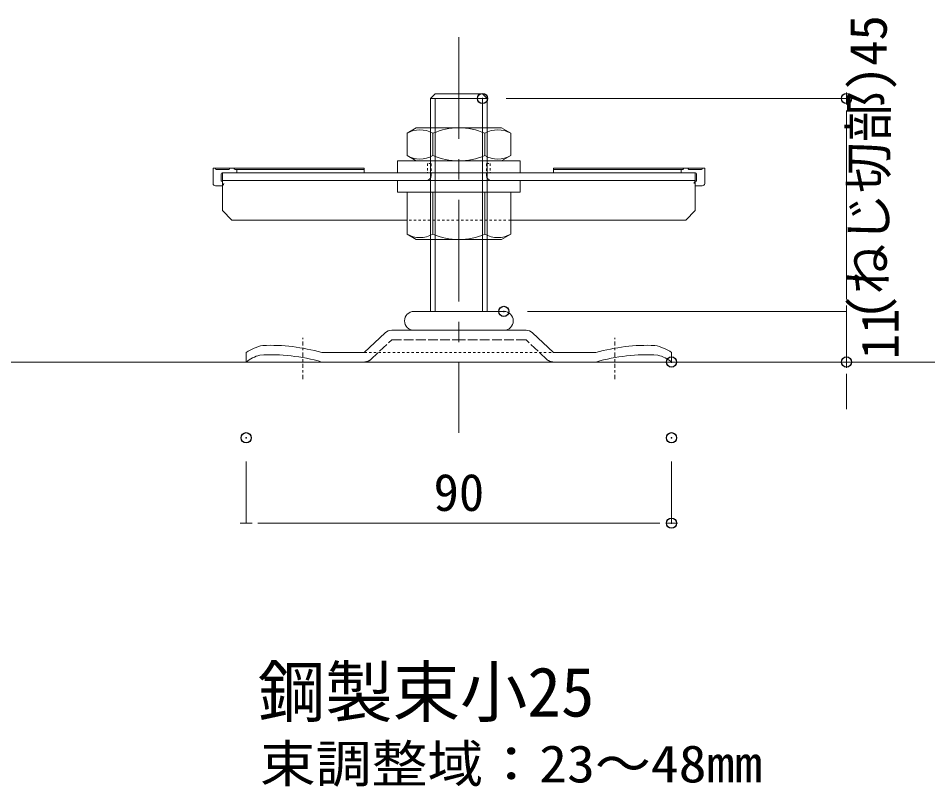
# Model space of a CAD drawing. Units: millimetres, scale not verified. Extents: x -849 to 851, y -136 to 149.
# Drawn here: x 264.72 to 303.2, y 33.02 to 65.52 of the extents above; entities that cross this region are included whole.
import ezdxf
from ezdxf.enums import TextEntityAlignment as Align

# ---------------------------------------------------------------- set-up
doc = ezdxf.new("R2010")
doc.units = ezdxf.units.MM
doc.header["$LTSCALE"] = 0.86
doc.header["$PDMODE"] = 32
doc.header["$PDSIZE"] = 0.43
for name, pattern in [('CHAIN1', [8, 5, -1, 1, -1]), ('DASHED1', [1.8, 1.2, -0.6]), ('LONG_DASHED2', [13, 12, -1])]:
    doc.linetypes.add(name, pattern=pattern)
for name, color, linetype, lineweight in [('0-0_一般', 4, 'Continuous', 9), ('0-1_A10_通り芯寸法', 1, 'Continuous', 9), ('0-2_0', 2, 'Continuous', 9), ('0-4_外形線2', 2, 'CHAIN1', 9)]:
    doc.layers.add(name, color=color, linetype=linetype, lineweight=lineweight)
doc.layers.add('0-3_DEFPOINTS', color=7, linetype='Continuous')
doc.layers.add('0-6_作図', color=7, linetype='Continuous')
doc.styles.add('ＭＳ ゴシック', font='')
doc.styles.get('ＭＳ ゴシック').set_extended_font_data('MS Gothic')

# ---------------------------------------------------------------- blocks, each defined once
blk = doc.blocks.new('_DOT')
at = {"layer": '0-2_0', "color": 7}
for p, q in [((-2.5, 0), (-5, 0)), ((-1.25, 0), (1.25, 0))]:
    blk.add_line(p, q, dxfattribs=at)
blk = doc.blocks.new('グループ-212-1')
at = {"layer": '0-0_一般', "color": 2, "linetype": 'CHAIN1'}
for p, q in [((15141.37, -45250.72), (15141.37, -45207.22)), ((15471.37, -45250.72), (15471.37, -45207.22))]:
    blk.add_line(p, q, dxfattribs=at)
at = {"layer": '0-2_0'}
for p, q in [((15258.87, -45179.22), (15306.37, -45179.22)), ((15353.87, -45179.22), (15306.37, -45179.22)), ((15235.33, -45199.22), (15306.37, -45199.22)), ((15258.87, -45199.22), (15306.37, -45199.22)), ((15353.87, -45199.22), (15306.37, -45199.22)), ((15377.41, -45199.22), (15306.37, -45199.22)), ((15206.37, -45222.72), (15228.48, -45201.93)), ((15406.37, -45222.72), (15384.25, -45201.93)), ((15081.37, -45232.72), (15081.37, -45222.72)), ((15161.37, -45222.72), (15206.37, -45222.72)), ((15451.37, -45222.72), (15406.37, -45222.72)), ((15531.37, -45232.72), (15531.37, -45222.72)), ((15081.37, -45232.72), (15161.37, -45232.72)), ((15161.37, -45232.72), (15306.37, -45232.72)), ((15451.37, -45232.72), (15306.37, -45232.72)), ((15531.37, -45232.72), (15451.37, -45232.72))]:
    blk.add_line(p, q, dxfattribs=at)
at = {"layer": '0-2_0', "linetype": 'LONG_DASHED2'}
for p, q in [((15213.22, -45230.01), (15235.33, -45209.22)), ((15235.33, -45209.22), (15306.37, -45209.22)), ((15377.41, -45209.22), (15306.37, -45209.22)), ((15399.52, -45230.01), (15377.41, -45209.22))]:
    blk.add_line(p, q, dxfattribs=at)
at = {"layer": '0-2_0', "linetype": 'DASHED1'}
blk.add_line((15206.37, -45222.72), (15406.37, -45222.72), dxfattribs=at)
at = {"layer": '0-2_0'}
for centre, radius, start, end in [((15258.87, -45189.22), 10, 90, 180), ((15353.87, -45189.22), 10, 0, 90), ((15258.87, -45189.22), 10, 180, 270), ((15353.87, -45189.22), 10, 270, 0), ((15235.33, -45209.22), 10, 90, 133.22853), ((15377.41, -45209.22), 10, 46.77147, 90), ((15109.42, -45264.11), 50, 102.09637, 124.12695), ((15106.59, -45415.07), 200, 74.1055, 92.19297), ((15506.14, -45415.07), 200, 87.80703, 105.8945), ((15503.32, -45264.11), 50, 55.87305, 77.90363), ((15106.16, -45264.11), 40, 104.94806, 128.30284), ((15108.01, -45415.07), 190, 73.68982, 93.67123), ((15504.73, -45415.07), 190, 86.32877, 106.31018), ((15506.57, -45264.11), 40, 51.69716, 75.05194)]:
    blk.add_arc(centre, radius, start, end, dxfattribs=at)
at = {"layer": '0-2_0', "linetype": 'LONG_DASHED2'}
for centre, start, end in [((15206.37, -45222.72), 270, 313.22853), ((15406.37, -45222.72), 226.77147, 270)]:
    blk.add_arc(centre, 10, start, end, dxfattribs=at)
blk = doc.blocks.new('グループ-213-1')
at = {"layer": '0-0_一般'}
for p, q in [((15046.37, -45043.97), (15046.37, -45027.72)), ((15047.87, -45027.72), (15046.37, -45027.72)), ((15206.37, -45027.72), (15047.87, -45027.72)), ((15064.87, -45027.72), (15067.87, -45027.72)), ((15206.37, -45027.72), (15206.37, -45032.72)), ((15049.62, -45029.22), (15063.12, -45029.22)), ((15055.12, -45041.47), (15055.12, -45033.72)), ((15206.37, -45032.72), (15056.12, -45032.72)), ((15069.62, -45029.22), (15071.37, -45029.22)), ((15071.37, -45029.22), (15071.37, -45032.72)), ((15206.37, -45029.22), (15071.37, -45029.22)), ((15055.12, -45046.47), (15048.87, -45046.47))]:
    blk.add_line(p, q, dxfattribs=at)
for centre, radius, start, end in [((15048.12, -45028.47), 0.75, 0, 90), ((15064.62, -45028.47), 0.75, 90, 180), ((15068.12, -45028.47), 0.75, 0, 90), ((15049.62, -45028.47), 0.75, 180, 270), ((15056.12, -45033.72), 1, 90, 180), ((15063.12, -45028.47), 0.75, 270, 0), ((15069.62, -45028.47), 0.75, 180, 270), ((15048.87, -45043.97), 2.5, 180, 270), ((15055.12, -45043.97), 2.5, 60.20343, 90), ((15055.12, -45043.97), 2.5, 270, 299.79657)]:
    blk.add_arc(centre, radius, start, end, dxfattribs=at)
at = {"layer": '0-0_一般', "linetype": 'DASHED1'}
blk.add_arc((15055.12, -45043.97), 2.5, 299.79657, 60.20343, dxfattribs=at)
blk = doc.blocks.new('グループ-214-1')
at = {"layer": '0-0_一般'}
for p, q in [((15406.37, -45027.72), (15406.37, -45032.72)), ((15406.37, -45027.72), (15564.87, -45027.72)), ((15547.87, -45027.72), (15544.87, -45027.72)), ((15564.87, -45027.72), (15566.37, -45027.72)), ((15566.37, -45043.97), (15566.37, -45027.72)), ((15406.37, -45029.22), (15541.37, -45029.22)), ((15406.37, -45032.72), (15556.61, -45032.72)), ((15543.12, -45029.22), (15541.37, -45029.22)), ((15541.37, -45029.22), (15541.37, -45032.72)), ((15563.12, -45029.22), (15549.62, -45029.22)), ((15557.61, -45041.47), (15557.61, -45033.72)), ((15557.61, -45046.47), (15563.87, -45046.47))]:
    blk.add_line(p, q, dxfattribs=at)
for centre, radius, start, end in [((15544.62, -45028.47), 0.75, 90, 180), ((15548.12, -45028.47), 0.75, 0, 90), ((15564.62, -45028.47), 0.75, 90, 180), ((15543.12, -45028.47), 0.75, 270, 0), ((15549.62, -45028.47), 0.75, 180, 270), ((15556.61, -45033.72), 1, 0, 90), ((15563.12, -45028.47), 0.75, 270, 0), ((15557.61, -45043.97), 2.5, 90, 119.79657), ((15557.61, -45043.97), 2.5, 240.20343, 270), ((15563.87, -45043.97), 2.5, 270, 0)]:
    blk.add_arc(centre, radius, start, end, dxfattribs=at)
at = {"layer": '0-0_一般', "linetype": 'DASHED1'}
blk.add_arc((15557.61, -45043.97), 2.5, 119.79657, 240.20343, dxfattribs=at)
blk = doc.blocks.new('グループ-215-1')
at = {"layer": '0-0_一般', "linetype": 'DASHED1'}
for p, q in [((15273.37, -45022.72), (15273.37, -45031.97)), ((15277.12, -45022.72), (15273.37, -45022.72)), ((15277.12, -45022.72), (15273.37, -45022.72)), ((15277.12, -45035.72), (15277.12, -45022.72)), ((15335.62, -45035.72), (15335.62, -45022.72)), ((15335.62, -45022.72), (15339.37, -45022.72)), ((15335.62, -45022.72), (15339.37, -45022.72)), ((15339.37, -45022.72), (15339.37, -45031.97))]:
    blk.add_line(p, q, dxfattribs=at)
at = {"layer": '0-0_一般'}
for p, q in [((15056.37, -45032.72), (15056.37, -45072.72)), ((15056.37, -45032.72), (15306.37, -45032.72)), ((15272.62, -45032.72), (15241.37, -45032.72)), ((15556.37, -45032.72), (15306.37, -45032.72)), ((15340.12, -45032.72), (15371.37, -45032.72)), ((15556.37, -45032.72), (15556.37, -45072.72)), ((15056.37, -45040.72), (15272.12, -45040.72)), ((15068.37, -45040.72), (15070.11, -45040.72)), ((15556.37, -45040.72), (15340.62, -45040.72)), ((15544.37, -45040.72), (15542.62, -45040.72)), ((15056.37, -45072.72), (15066.37, -45082.72)), ((15556.37, -45072.72), (15546.37, -45082.72)), ((15066.37, -45082.72), (15251.52, -45082.72)), ((15546.37, -45082.72), (15361.21, -45082.72))]:
    blk.add_line(p, q, dxfattribs=at)
at = {"layer": '0-0_一般', "color": 7, "linetype": 'DASHED1'}
blk.add_line((15361.21, -45082.72), (15251.52, -45082.72), dxfattribs=at)
at = {"layer": '0-0_一般'}
for centre, radius, start, end in [((15272.12, -45035.72), 5, 270, 0), ((15272.62, -45031.97), 0.75, 270, 0), ((15340.62, -45035.72), 5, 180, 270), ((15340.12, -45031.97), 0.75, 180, 270)]:
    blk.add_arc(centre, radius, start, end, dxfattribs=at)
at = {"layer": '0-2_0', "color": 4}
for p, q in [((15278.94, -45014.53), (15278.94, -44990.91)), ((15333.79, -45014.53), (15333.79, -44990.91)), ((15241.37, -45020.22), (15241.37, -45032.72)), ((15306.37, -45020.22), (15241.37, -45020.22)), ((15306.37, -45020.22), (15371.37, -45020.22)), ((15371.37, -45020.22), (15371.37, -45032.72)), ((15306.37, -45053.22), (15251.52, -45053.22)), ((15278.94, -45053.22), (15278.94, -45097.53)), ((15306.37, -45053.22), (15361.21, -45053.22)), ((15333.79, -45053.22), (15333.79, -45097.53))]:
    blk.add_line(p, q, dxfattribs=at)
for points in [[(15251.52, -44990.91), (15261.37, -44985.22), (15306.37, -44985.22), (15351.37, -44985.22), (15361.21, -44990.91), (15361.21, -45014.53), (15351.37, -45020.22), (15306.37, -45020.22), (15261.37, -45020.22), (15251.52, -45014.53)], [(15251.52, -44990.91), (15261.37, -44985.22), (15306.37, -44985.22), (15351.37, -44985.22), (15361.21, -44990.91), (15361.21, -45014.53), (15351.37, -45020.22), (15306.37, -45020.22), (15261.37, -45020.22), (15251.52, -45014.53)], [(15371.37, -45020.22), (15241.37, -45020.22), (15241.37, -45032.72), (15371.37, -45032.72)], [(15371.37, -45040.72), (15241.37, -45040.72), (15241.37, -45053.22), (15371.37, -45053.22)], [(15251.52, -45097.53), (15261.37, -45103.22), (15306.37, -45103.22), (15351.37, -45103.22), (15361.21, -45097.53), (15361.21, -45053.22), (15251.52, -45053.22)]]:
    blk.add_lwpolyline(points, close=True, dxfattribs=at)
for centre, radius, start, end in [((15265.23, -45014.66), 27.42, 60.00001, 119.99999), ((15306.37, -45054.2), 68.98, 90, 113.42654), ((15306.37, -45054.2), 68.98, 66.57346, 90), ((15347.5, -45014.66), 27.42, 60.00001, 119.99999), ((15265.23, -44990.78), 27.42, 240.00001, 299.99999), ((15306.37, -44951.24), 68.98, 246.57346, 270), ((15306.37, -44951.24), 68.98, 270, 293.42654), ((15347.5, -44990.78), 27.42, 240.00001, 299.99999), ((15265.23, -45073.78), 27.42, 240.00001, 299.99999), ((15306.37, -45034.24), 68.98, 246.57346, 270), ((15306.37, -45034.24), 68.98, 270, 293.42654), ((15347.5, -45073.78), 27.42, 240.00001, 299.99999)]:
    blk.add_arc(centre, radius, start, end, dxfattribs=at)
at = {"layer": '0-0_一般'}
for name in ['グループ-213-1', 'グループ-214-1']:
    blk.add_blockref(name, (0, 0), dxfattribs=at)

msp = doc.modelspace()

# ---------------------------------------------------------------- linework, layer by layer
at = {"layer": '0-0_一般', "color": 2, "linetype": 'CHAIN1'}
msp.add_line((283.3603, 64.7239), (283.3603, 47.9839), dxfattribs=at)
at = {"layer": '0-0_一般', "color": 2}
for p, q in [((282.1603, 62.1239), (282.3603, 62.3239)), ((282.1603, 62.1239), (282.1603, 53.1239)), ((282.3603, 62.3239), (284.3603, 62.3239)), ((282.3603, 62.1239), (282.3603, 53.1239)), ((284.3603, 62.3239), (284.5603, 62.1239)), ((284.3603, 62.1239), (284.3603, 53.1239))]:
    msp.add_line(p, q, dxfattribs=at)
msp.add_lwpolyline([(282.1603, 62.1239), (284.5603, 62.1239), (284.5603, 53.1239)], dxfattribs=at)
at = {"layer": '0-1_A10_通り芯寸法'}
for p, q in [((285.3603, 62.1239), (299.7599, 62.1239)), ((299.7599, 54.1238), (299.7599, 61.1239)), ((299.7599, 54.1238), (299.7599, 55.1238)), ((286.2603, 53.1239), (299.7599, 53.1239)), ((286.2603, 53.1239), (299.7599, 53.1239)), ((299.7599, 53.1239), (299.7599, 50.9839)), ((293.3603, 50.9839), (299.7599, 50.9839)), ((299.7599, 49.9839), (299.7599, 48.984)), ((274.3603, 46.7814), (274.3603, 44.1714)), ((292.3603, 46.7814), (292.3603, 44.1714)), ((275.3602, 44.1714), (291.3603, 44.1714))]:
    msp.add_line(p, q, dxfattribs=at)
at = {"layer": '0-3_DEFPOINTS'}
for p in [(284.3603, 62.1239), (299.7599, 62.1239), (285.2603, 53.1239), (292.3603, 50.9839), (299.7599, 50.9839), (274.3603, 47.7814), (292.3603, 47.7814), (292.3603, 44.1714)]:
    msp.add_point(p, dxfattribs=at)
at = {"layer": '0-4_外形線2', "linetype": 'Continuous'}
msp.add_line((622.9881, 50.9839), (230.9881, 50.9839), dxfattribs=at)

# ---------------------------------------------------------------- block references
at = {"layer": '0-1_A10_通り芯寸法', "xscale": 0.1999878, "yscale": 0.1999878}
for p, rotation in [((299.7599, 62.1239), 90), ((299.7599, 53.1239), 270), ((299.7599, 53.1239), 270), ((299.7599, 50.9839), 90), ((274.3603, 44.1714), 180)]:
    msp.add_blockref('_DOT', p, dxfattribs=dict(at, rotation=rotation))
msp.add_blockref('_DOT', (292.3603, 44.1714), dxfattribs=at)
at = {"layer": '0-4_外形線2', "xscale": 0.04, "yscale": 0.04}
msp.add_blockref('グループ-212-1', (-328.8944, 1860.2927), dxfattribs=at)
at = {"layer": '0-6_作図', "xscale": 0.04, "yscale": 0.04}
msp.add_blockref('グループ-215-1', (-328.8944, 1860.2927), dxfattribs=at)

# ---------------------------------------------------------------- texts
at = {"layer": '0-0_一般', "color": 2, "style": 'ＭＳ ゴシック'}
msp.add_text('鋼製束小25', height=2.089, dxfattribs=at).set_placement((274.8596, 35.3652), align=Align.BOTTOM_LEFT)
at = {"layer": '0-0_一般', "color": 2, "style": 'ＭＳ ゴシック', "width": 1.1}
msp.add_text('束調整域：23～48mm', height=1.576, dxfattribs=at).set_placement((274.9351, 32.7339), align=Align.BOTTOM_LEFT)
at = {"layer": '0-1_A10_通り芯寸法', "style": 'ＭＳ ゴシック'}
for s, p in [('(ねじ切部)45', (301.9387, 52.7632)), ('11', (302.4341, 51.0982))]:
    msp.add_text(s, height=1.576, rotation=90, dxfattribs=at).set_placement(p, align=Align.BOTTOM_LEFT)
msp.add_text('90', height=1.576, dxfattribs=at).set_placement((282.2891, 44.2139), align=Align.BOTTOM_LEFT)

doc.saveas('drawing.dxf')
